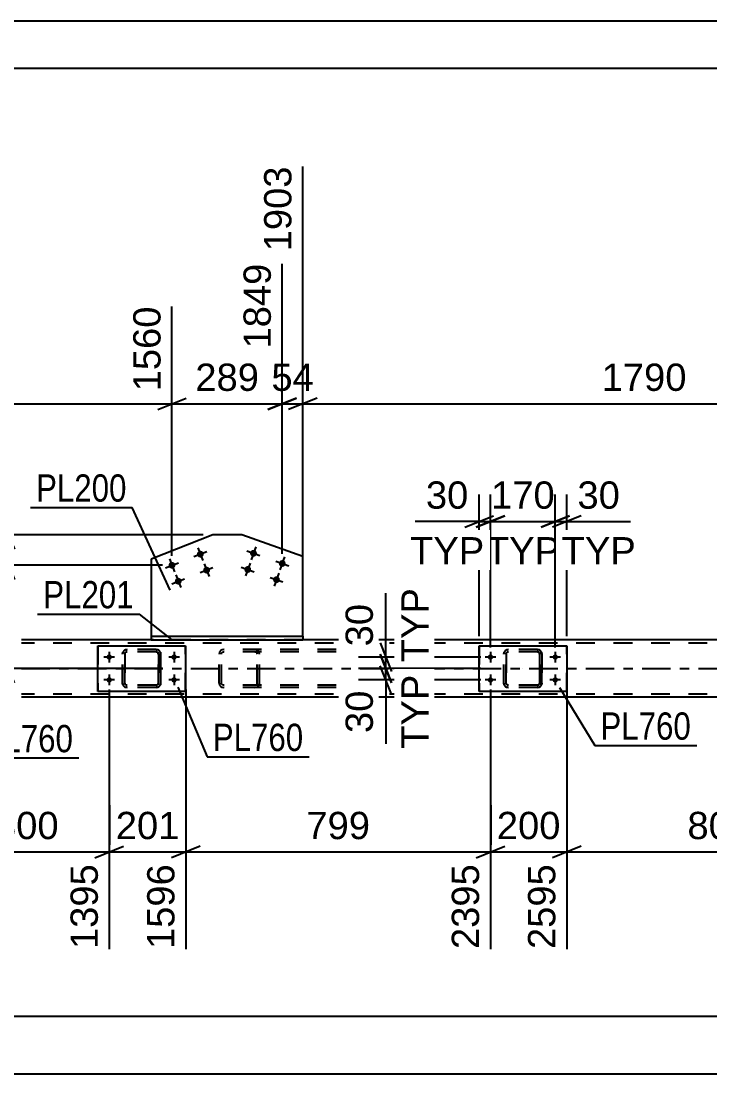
# Model space of a CAD drawing. Header units: millimetres. Extents: x -55 to 786, y -403 to 191.
# Drawn here: x 32.8 to 105.1, y 80.6 to 191.1 of the extents above; entities that cross this region are included whole.
import ezdxf

# ---------------------------------------------------------------- set-up
doc = ezdxf.new("R2010")
doc.units = ezdxf.units.MM
doc.linetypes.add('DXK_LINE_DOT2', pattern=[3.9198, 1.9599, -1.9599])
doc.linetypes.add('DXK_LINE_DOT3', pattern=[5.9187, 2.979, -0.9799, 0.9799, -0.9799])
doc.styles.add('Arial', font='ARIAL.TTF', dxfattribs={"height": 0.2})
doc.styles.add('Arial Narrow', font='ARIALN.TTF', dxfattribs={"height": 0.2})

# ---------------------------------------------------------------- blocks, each defined once
blk = doc.blocks.new('Unknown-203774531-1113')
at = {"color": 5, "linetype": 'Continuous'}
for p, q in [((785.92, 191.12), (-55.08, 191.12)), ((780.92, 186.12), (-50.08, 186.12))]:
    blk.add_line(p, q, dxfattribs=at)
blk = doc.blocks.new('Part-203774531-5375 - 5240')
at = {"color": 2, "linetype": 'Continuous'}
for p, q in [((40.88, 120.74), (40.88, 125.54)), ((40.88, 125.54), (40.88, 125.54)), ((40.88, 125.54), (50.08, 125.54)), ((50.08, 125.54), (50.08, 120.74)), ((40.88, 120.74), (40.88, 120.74)), ((50.08, 120.74), (40.88, 120.74))]:
    blk.add_line(p, q, dxfattribs=at)
at = {"color": 7, "linetype": 'DXK_LINE_DOT2'}
for p, q in [((40.88, 125.54), (40.88, 120.74)), ((40.88, 125.54), (40.88, 125.54)), ((50.08, 120.74), (50.08, 125.54)), ((40.88, 120.74), (40.88, 120.74))]:
    blk.add_line(p, q, dxfattribs=at)
blk = doc.blocks.new('Part-203774531-5414 - 5240')
at = {"color": 7, "linetype": 'DXK_LINE_DOT2'}
for p, q in [((54.11, 125.14), (53.91, 125.11)), ((65.88, 125.14), (54.11, 125.14)), ((57.54, 125.11), (57.34, 125.14)), ((53.63, 124.85), (53.6, 124.66)), ((53.6, 121.62), (53.6, 124.66)), ((53.85, 124.66), (53.87, 124.75)), ((53.85, 121.62), (53.85, 124.66)), ((53.87, 124.75), (53.93, 124.83)), ((53.93, 124.83), (54.01, 124.88)), ((54.01, 124.88), (54.11, 124.9)), ((65.88, 124.9), (54.11, 124.9)), ((57.34, 124.9), (57.44, 124.88)), ((57.44, 124.88), (57.52, 124.83)), ((57.52, 124.83), (57.58, 124.75)), ((57.58, 124.75), (57.59, 124.66)), ((57.59, 121.62), (57.59, 124.66)), ((57.85, 124.66), (57.81, 124.85)), ((57.85, 121.62), (57.85, 124.66)), ((53.6, 121.62), (53.63, 121.44)), ((53.87, 121.53), (53.85, 121.62)), ((57.59, 121.62), (57.58, 121.53)), ((57.81, 121.44), (57.85, 121.62)), ((53.93, 121.45), (53.87, 121.53)), ((53.91, 121.18), (54.11, 121.14)), ((54.01, 121.4), (53.93, 121.45)), ((54.11, 121.38), (54.01, 121.4)), ((65.88, 121.38), (54.11, 121.38)), ((65.88, 121.14), (54.11, 121.14)), ((57.44, 121.4), (57.34, 121.38)), ((57.34, 121.14), (57.54, 121.18)), ((57.52, 121.45), (57.44, 121.4)), ((57.58, 121.53), (57.52, 121.45))]:
    blk.add_line(p, q, dxfattribs=at)
for centre, start, end in [((54.09, 124.64), 110.7692, 155.6919), ((57.36, 124.64), 24.3081, 69.2308), ((54.09, 121.64), 204.3081, 249.2308), ((57.36, 121.64), 290.7692, 335.6919)]:
    blk.add_arc(centre, 0.496, start, end, dxfattribs=at)
blk = doc.blocks.new('Part-203774531-5345 - 5240')
at = {"color": 2, "linetype": 'Continuous'}
for p, q in [((80.88, 120.74), (80.88, 125.54)), ((80.88, 125.54), (80.88, 125.54)), ((80.88, 125.54), (90.08, 125.54)), ((90.08, 125.54), (90.08, 120.74)), ((80.88, 120.74), (80.88, 120.74)), ((90.08, 120.74), (80.88, 120.74))]:
    blk.add_line(p, q, dxfattribs=at)
at = {"color": 7, "linetype": 'DXK_LINE_DOT2'}
for p, q in [((80.88, 125.54), (80.88, 120.74)), ((80.88, 125.54), (80.88, 125.54)), ((90.08, 120.74), (90.08, 125.54)), ((80.88, 120.74), (80.88, 120.74))]:
    blk.add_line(p, q, dxfattribs=at)
blk = doc.blocks.new('Part-203774531-5346 - 5240')
at = {"color": 7, "linetype": 'DXK_LINE_DOT2'}
for p, q in [((83.77, 125.11), (83.95, 125.14)), ((83.96, 125.14), (83.77, 125.11)), ((83.77, 125.11), (83.77, 125.11)), ((87, 125.14), (83.95, 125.14)), ((86.99, 125.14), (87.18, 125.11)), ((87.18, 125.11), (87, 125.14)), ((83.47, 124.66), (83.51, 124.85)), ((83.47, 124.66), (83.48, 124.66)), ((83.47, 121.62), (83.47, 124.66)), ((83.51, 124.85), (83.48, 124.66)), ((83.48, 121.62), (83.48, 124.66)), ((83.73, 124.75), (83.71, 124.66)), ((83.72, 124.66), (83.71, 124.66)), ((83.71, 124.66), (83.71, 121.62)), ((83.72, 124.66), (83.73, 124.75)), ((83.72, 121.62), (83.72, 124.66)), ((83.73, 124.75), (83.79, 124.83)), ((83.78, 124.83), (83.73, 124.75)), ((83.86, 124.88), (83.78, 124.83)), ((83.79, 124.83), (83.86, 124.88)), ((83.86, 124.88), (83.96, 124.9)), ((83.95, 124.9), (83.86, 124.88)), ((87, 124.9), (83.95, 124.9)), ((87.08, 124.88), (86.99, 124.9)), ((87, 124.9), (87.09, 124.88)), ((87.08, 124.88), (87.09, 124.88)), ((87.16, 124.83), (87.08, 124.88)), ((87.09, 124.88), (87.17, 124.83)), ((87.21, 124.75), (87.16, 124.83)), ((87.17, 124.83), (87.22, 124.75)), ((87.23, 124.66), (87.21, 124.75)), ((87.22, 124.75), (87.24, 124.66)), ((87.24, 124.66), (87.23, 124.66)), ((87.23, 124.66), (87.23, 121.62)), ((87.24, 121.62), (87.24, 124.66)), ((87.44, 124.85), (87.47, 124.66)), ((87.48, 124.66), (87.44, 124.85)), ((87.48, 124.66), (87.47, 124.66)), ((87.47, 124.66), (87.47, 121.62)), ((87.48, 121.62), (87.48, 124.66)), ((83.48, 121.62), (83.47, 121.62)), ((83.51, 121.44), (83.47, 121.62)), ((83.48, 121.62), (83.51, 121.44)), ((83.71, 121.62), (83.72, 121.62)), ((83.71, 121.62), (83.73, 121.53)), ((83.73, 121.53), (83.72, 121.62)), ((87.21, 121.53), (87.23, 121.62)), ((87.24, 121.62), (87.22, 121.53)), ((87.23, 121.62), (87.24, 121.62)), ((87.47, 121.62), (87.44, 121.44)), ((87.44, 121.44), (87.48, 121.62)), ((87.47, 121.62), (87.48, 121.62)), ((83.79, 121.45), (83.73, 121.53)), ((83.73, 121.53), (83.78, 121.45)), ((83.77, 121.18), (83.77, 121.18)), ((83.95, 121.14), (83.77, 121.18)), ((83.77, 121.18), (83.96, 121.14)), ((83.78, 121.45), (83.86, 121.4)), ((83.86, 121.4), (83.79, 121.45)), ((83.96, 121.38), (83.86, 121.4)), ((83.86, 121.4), (83.95, 121.38)), ((87, 121.38), (83.95, 121.38)), ((87, 121.14), (83.95, 121.14)), ((86.99, 121.38), (87.08, 121.4)), ((87.18, 121.18), (86.99, 121.14)), ((87.09, 121.4), (87, 121.38)), ((87, 121.14), (87.18, 121.18)), ((87.08, 121.4), (87.16, 121.45)), ((87.08, 121.4), (87.09, 121.4)), ((87.17, 121.45), (87.09, 121.4)), ((87.16, 121.45), (87.21, 121.53)), ((87.22, 121.53), (87.17, 121.45))]:
    blk.add_line(p, q, dxfattribs=at)
at = {"color": 7, "linetype": 'DXK_LINE_DOT3'}
blk.add_line((85.48, 123.14), (85.47, 123.14), dxfattribs=at)
at = {"color": 7, "linetype": 'DXK_LINE_DOT2'}
for centre, start, end in [((83.95, 124.66), 112.5, 157.5), ((83.96, 124.66), 112.5, 157.5), ((86.99, 124.66), 22.5, 67.5), ((87, 124.66), 22.5, 67.5), ((83.95, 121.62), 202.5, 247.5), ((83.96, 121.62), 202.5, 247.5), ((86.99, 121.62), 292.5, 337.5), ((87, 121.62), 292.5, 337.5)]:
    blk.add_arc(centre, 0.48, start, end, dxfattribs=at)
blk = doc.blocks.new('Part-203774531-5364 - 5240')
at = {"color": 2, "linetype": 'Continuous'}
for p, q in [((46.47, 126.14), (32.88, 126.14)), ((131.83, 126.14), (62.39, 126.14)), ((684.85, 120.14), (32.88, 120.14))]:
    blk.add_line(p, q, dxfattribs=at)
at = {"color": 7, "linetype": 'DXK_LINE_DOT2'}
for p, q in [((62.39, 126.14), (46.47, 126.14)), ((688.85, 125.82), (32.88, 125.82)), ((688.85, 120.46), (32.88, 120.46))]:
    blk.add_line(p, q, dxfattribs=at)
at = {"color": 7, "linetype": 'DXK_LINE_DOT3'}
blk.add_line((32.88, 123.14), (688.85, 123.14), dxfattribs=at)
blk = doc.blocks.new('Part-203774531-5376 - 5240')
at = {"color": 7, "linetype": 'DXK_LINE_DOT2'}
for p, q in [((43.77, 125.11), (43.95, 125.14)), ((43.96, 125.14), (43.77, 125.11)), ((43.77, 125.11), (43.77, 125.11)), ((47, 125.14), (43.95, 125.14)), ((46.99, 125.14), (47.18, 125.11)), ((47.18, 125.11), (47, 125.14)), ((43.47, 124.66), (43.51, 124.85)), ((43.47, 124.66), (43.48, 124.66)), ((43.47, 121.62), (43.47, 124.66)), ((43.51, 124.85), (43.48, 124.66)), ((43.48, 121.62), (43.48, 124.66)), ((43.73, 124.75), (43.71, 124.66)), ((43.72, 124.66), (43.71, 124.66)), ((43.71, 124.66), (43.71, 121.62)), ((43.72, 124.66), (43.74, 124.75)), ((43.72, 121.62), (43.72, 124.66)), ((43.78, 124.83), (43.73, 124.75)), ((43.74, 124.75), (43.79, 124.83)), ((43.86, 124.88), (43.78, 124.83)), ((43.79, 124.83), (43.86, 124.88)), ((43.86, 124.88), (43.96, 124.9)), ((43.95, 124.9), (43.86, 124.88)), ((47, 124.9), (43.95, 124.9)), ((47.08, 124.88), (46.99, 124.9)), ((47, 124.9), (47.09, 124.88)), ((47.08, 124.88), (47.09, 124.88)), ((47.16, 124.83), (47.08, 124.88)), ((47.09, 124.88), (47.17, 124.83)), ((47.21, 124.75), (47.16, 124.83)), ((47.17, 124.83), (47.22, 124.75)), ((47.23, 124.66), (47.21, 124.75)), ((47.22, 124.75), (47.24, 124.66)), ((47.24, 124.66), (47.23, 124.66)), ((47.23, 124.66), (47.23, 121.62)), ((47.24, 121.62), (47.24, 124.66)), ((47.44, 124.85), (47.47, 124.66)), ((47.48, 124.66), (47.44, 124.85)), ((47.48, 124.66), (47.47, 124.66)), ((47.47, 124.66), (47.47, 121.62)), ((47.48, 121.62), (47.48, 124.66)), ((43.48, 121.62), (43.47, 121.62)), ((43.51, 121.44), (43.47, 121.62)), ((43.48, 121.62), (43.51, 121.44)), ((43.71, 121.62), (43.72, 121.62)), ((43.71, 121.62), (43.73, 121.53)), ((43.74, 121.53), (43.72, 121.62)), ((47.21, 121.53), (47.23, 121.62)), ((47.24, 121.62), (47.22, 121.53)), ((47.23, 121.62), (47.24, 121.62)), ((47.47, 121.62), (47.44, 121.44)), ((47.44, 121.44), (47.48, 121.62)), ((47.47, 121.62), (47.48, 121.62)), ((43.73, 121.53), (43.78, 121.45)), ((43.79, 121.45), (43.74, 121.53)), ((43.77, 121.18), (43.77, 121.18)), ((43.95, 121.14), (43.77, 121.18)), ((43.77, 121.18), (43.96, 121.14)), ((43.78, 121.45), (43.86, 121.4)), ((43.86, 121.4), (43.79, 121.45)), ((43.96, 121.38), (43.86, 121.4)), ((43.86, 121.4), (43.95, 121.38)), ((47, 121.38), (43.95, 121.38)), ((47, 121.14), (43.95, 121.14)), ((46.99, 121.38), (47.08, 121.4)), ((47.18, 121.18), (46.99, 121.14)), ((47.09, 121.4), (47, 121.38)), ((47, 121.14), (47.18, 121.18)), ((47.08, 121.4), (47.16, 121.45)), ((47.08, 121.4), (47.09, 121.4)), ((47.17, 121.45), (47.09, 121.4)), ((47.16, 121.45), (47.21, 121.53)), ((47.22, 121.53), (47.17, 121.45))]:
    blk.add_line(p, q, dxfattribs=at)
at = {"color": 7, "linetype": 'DXK_LINE_DOT3'}
blk.add_line((45.48, 123.14), (45.47, 123.14), dxfattribs=at)
at = {"color": 7, "linetype": 'DXK_LINE_DOT2'}
for centre, start, end in [((43.95, 124.66), 112.5, 157.5), ((43.96, 124.66), 112.5, 157.5), ((46.99, 124.66), 22.5, 67.5), ((47, 124.66), 22.5, 67.5), ((43.95, 121.62), 202.5, 247.5), ((43.96, 121.62), 202.5, 247.5), ((46.99, 121.62), 292.5, 337.5), ((47, 121.62), 292.5, 337.5)]:
    blk.add_arc(centre, 0.48, start, end, dxfattribs=at)
blk = doc.blocks.new('Bolt-203774531-5404 - 5240')
at = {"linetype": 'Continuous'}
for points in [[(81.8, 124.34), (81.8, 124.4), (81.82, 124.46), (81.85, 124.51), (81.89, 124.55), (81.94, 124.59), (81.99, 124.61), (82.05, 124.62), (82.11, 124.62), (82.16, 124.61), (82.22, 124.59), (82.26, 124.55), (82.3, 124.51), (82.33, 124.46), (82.35, 124.4), (82.36, 124.34), (82.35, 124.28), (82.33, 124.23), (82.3, 124.18), (82.26, 124.13), (82.22, 124.1), (82.16, 124.08), (82.11, 124.06), (82.05, 124.06), (81.99, 124.08), (81.94, 124.1), (81.89, 124.13), (81.85, 124.18), (81.82, 124.23), (81.8, 124.28)], [(88.6, 124.34), (88.6, 124.4), (88.62, 124.46), (88.65, 124.51), (88.69, 124.55), (88.74, 124.59), (88.79, 124.61), (88.85, 124.62), (88.91, 124.62), (88.96, 124.61), (89.02, 124.59), (89.06, 124.55), (89.1, 124.51), (89.13, 124.46), (89.15, 124.4), (89.16, 124.34), (89.15, 124.28), (89.13, 124.23), (89.1, 124.18), (89.06, 124.13), (89.02, 124.1), (88.96, 124.08), (88.91, 124.06), (88.85, 124.06), (88.79, 124.08), (88.74, 124.1), (88.69, 124.13), (88.65, 124.18), (88.62, 124.23), (88.6, 124.28)], [(81.8, 121.94), (81.8, 122), (81.82, 122.06), (81.85, 122.11), (81.89, 122.15), (81.94, 122.19), (81.99, 122.21), (82.05, 122.22), (82.11, 122.22), (82.16, 122.21), (82.22, 122.19), (82.26, 122.15), (82.3, 122.11), (82.33, 122.06), (82.35, 122), (82.36, 121.94), (82.35, 121.88), (82.33, 121.83), (82.3, 121.78), (82.26, 121.73), (82.22, 121.7), (82.16, 121.68), (82.11, 121.66), (82.05, 121.66), (81.99, 121.68), (81.94, 121.7), (81.89, 121.73), (81.85, 121.78), (81.82, 121.83), (81.8, 121.88)], [(88.6, 121.94), (88.6, 122), (88.62, 122.06), (88.65, 122.11), (88.69, 122.15), (88.74, 122.19), (88.79, 122.21), (88.85, 122.22), (88.91, 122.22), (88.96, 122.21), (89.02, 122.19), (89.06, 122.15), (89.1, 122.11), (89.13, 122.06), (89.15, 122), (89.16, 121.94), (89.15, 121.88), (89.13, 121.83), (89.1, 121.78), (89.06, 121.73), (89.02, 121.7), (88.96, 121.68), (88.91, 121.66), (88.85, 121.66), (88.79, 121.68), (88.74, 121.7), (88.69, 121.73), (88.65, 121.78), (88.62, 121.83), (88.6, 121.88)]]:
    blk.add_hatch(color=1, dxfattribs=at).paths.add_polyline_path(points)
at = {"color": 1, "linetype": 'Continuous'}
for p, q in [((82.64, 124.34), (81.52, 124.34)), ((82.08, 124.9), (82.08, 123.78)), ((89.44, 124.34), (88.32, 124.34)), ((88.88, 124.9), (88.88, 123.78)), ((82.64, 121.94), (81.52, 121.94)), ((82.08, 122.5), (82.08, 121.38)), ((89.44, 121.94), (88.32, 121.94)), ((88.88, 122.5), (88.88, 121.38))]:
    blk.add_line(p, q, dxfattribs=at)
blk = doc.blocks.new('Bolt-203774531-5441 - 5240')
at = {"linetype": 'Continuous'}
for points in [[(51.97, 135.28, -1), (51.3, 135.02, -1)], [(48.99, 134.11, -1), (48.32, 133.85, -1)], [(52.63, 133.6, -1), (51.96, 133.34, -1)], [(49.65, 132.44, -1), (48.98, 132.18, -1)]]:
    blk.add_hatch(color=1, dxfattribs=at).paths.add_polyline_path(points)
at = {"color": 1, "linetype": 'Continuous'}
for p, q in [((50.97, 134.89), (52.31, 135.41)), ((51.38, 135.82), (51.9, 134.48)), ((47.99, 133.72), (49.33, 134.25)), ((48.4, 134.65), (48.92, 133.31)), ((52.03, 134.14), (52.56, 132.8)), ((49.05, 132.98), (49.58, 131.64)), ((51.62, 133.21), (52.96, 133.74)), ((48.64, 132.04), (49.98, 132.57))]:
    blk.add_line(p, q, dxfattribs=at)
blk = doc.blocks.new('Bolt-203774531-5443 - 5240')
at = {"linetype": 'Continuous'}
for points in [[(57.55, 135.12, -1), (56.87, 135.36, -1)], [(56.95, 133.42, -1), (56.27, 133.66, -1)], [(60.57, 134.05, -1), (59.89, 134.29, -1)], [(59.96, 132.35, -1), (59.29, 132.59, -1)]]:
    blk.add_hatch(color=1, dxfattribs=at).paths.add_polyline_path(points)
at = {"color": 1, "linetype": 'Continuous'}
for p, q in [((56.53, 135.48), (57.89, 135)), ((57.45, 135.92), (56.97, 134.56)), ((55.93, 133.78), (57.29, 133.3)), ((56.85, 134.22), (56.37, 132.86)), ((59.55, 134.41), (60.91, 133.93)), ((60.47, 134.85), (59.99, 133.49)), ((58.95, 132.71), (60.3, 132.23)), ((59.87, 133.15), (59.38, 131.79))]:
    blk.add_line(p, q, dxfattribs=at)
blk = doc.blocks.new('Bolt-203774531-5444 - 5240')
at = {"linetype": 'Continuous'}
for points in [[(41.8, 124.34), (41.8, 124.4), (41.82, 124.46), (41.85, 124.51), (41.89, 124.55), (41.94, 124.59), (41.99, 124.61), (42.05, 124.62), (42.11, 124.62), (42.16, 124.61), (42.22, 124.59), (42.26, 124.55), (42.3, 124.51), (42.33, 124.46), (42.35, 124.4), (42.36, 124.34), (42.35, 124.28), (42.33, 124.23), (42.3, 124.18), (42.26, 124.13), (42.22, 124.1), (42.16, 124.08), (42.11, 124.06), (42.05, 124.06), (41.99, 124.08), (41.94, 124.1), (41.89, 124.13), (41.85, 124.18), (41.82, 124.23), (41.8, 124.28)], [(48.6, 124.34), (48.6, 124.4), (48.62, 124.46), (48.65, 124.51), (48.69, 124.55), (48.74, 124.59), (48.79, 124.61), (48.85, 124.62), (48.91, 124.62), (48.96, 124.61), (49.02, 124.59), (49.06, 124.55), (49.1, 124.51), (49.13, 124.46), (49.15, 124.4), (49.16, 124.34), (49.15, 124.28), (49.13, 124.23), (49.1, 124.18), (49.06, 124.13), (49.02, 124.1), (48.96, 124.08), (48.91, 124.06), (48.85, 124.06), (48.79, 124.08), (48.74, 124.1), (48.69, 124.13), (48.65, 124.18), (48.62, 124.23), (48.6, 124.28)], [(41.8, 121.94), (41.8, 122), (41.82, 122.06), (41.85, 122.11), (41.89, 122.15), (41.94, 122.19), (41.99, 122.21), (42.05, 122.22), (42.11, 122.22), (42.16, 122.21), (42.22, 122.19), (42.26, 122.15), (42.3, 122.11), (42.33, 122.06), (42.35, 122), (42.36, 121.94), (42.35, 121.88), (42.33, 121.83), (42.3, 121.78), (42.26, 121.73), (42.22, 121.7), (42.16, 121.68), (42.11, 121.66), (42.05, 121.66), (41.99, 121.68), (41.94, 121.7), (41.89, 121.73), (41.85, 121.78), (41.82, 121.83), (41.8, 121.88)], [(48.6, 121.94), (48.6, 122), (48.62, 122.06), (48.65, 122.11), (48.69, 122.15), (48.74, 122.19), (48.79, 122.21), (48.85, 122.22), (48.91, 122.22), (48.96, 122.21), (49.02, 122.19), (49.06, 122.15), (49.1, 122.11), (49.13, 122.06), (49.15, 122), (49.16, 121.94), (49.15, 121.88), (49.13, 121.83), (49.1, 121.78), (49.06, 121.73), (49.02, 121.7), (48.96, 121.68), (48.91, 121.66), (48.85, 121.66), (48.79, 121.68), (48.74, 121.7), (48.69, 121.73), (48.65, 121.78), (48.62, 121.83), (48.6, 121.88)]]:
    blk.add_hatch(color=1, dxfattribs=at).paths.add_polyline_path(points)
at = {"color": 1, "linetype": 'Continuous'}
for p, q in [((42.64, 124.34), (41.52, 124.34)), ((42.08, 124.9), (42.08, 123.78)), ((49.44, 124.34), (48.32, 124.34)), ((48.88, 124.9), (48.88, 123.78)), ((42.64, 121.94), (41.52, 121.94)), ((42.08, 122.5), (42.08, 121.38)), ((49.44, 121.94), (48.32, 121.94)), ((48.88, 122.5), (48.88, 121.38))]:
    blk.add_line(p, q, dxfattribs=at)
blk = doc.blocks.new('Part-203774531-5532 - 5240')
at = {"color": 2, "linetype": 'Continuous'}
for p, q in [((52.93, 137.16), (46.47, 134.63)), ((55.98, 137.16), (52.93, 137.16)), ((62.39, 134.89), (55.98, 137.16)), ((62.39, 126.54), (62.39, 134.89)), ((46.47, 134.63), (46.47, 126.54))]:
    blk.add_line(p, q, dxfattribs=at)
at = {"color": 7, "linetype": 'DXK_LINE_DOT2'}
blk.add_line((46.47, 126.54), (62.39, 126.54), dxfattribs=at)
blk = doc.blocks.new('Part-203774531-5537 - 5240')
at = {"color": 2, "linetype": 'Continuous'}
for p, q in [((46.47, 126.54), (46.47, 126.14)), ((46.47, 126.54), (62.39, 126.54)), ((46.47, 126.14), (62.39, 126.14)), ((62.39, 126.54), (62.39, 126.14))]:
    blk.add_line(p, q, dxfattribs=at)
blk = doc.blocks.new('StraightDimension-203774531-27903 - 5240')
at = {"color": 7, "linetype": 'Continuous'}
for p, q in [((62.39, 128.44), (62.39, 175.84)), ((60.23, 135.17), (60.23, 165.64)), ((58.73, 150.34), (61.73, 151.54)), ((63.89, 151.54), (60.89, 150.34)), ((60.23, 150.94), (62.39, 150.94))]:
    blk.add_line(p, q, dxfattribs=at)
at = {"color": 0, "linetype": 'Continuous'}
blk.add_wipeout([(61.79, 176.44), (57.59, 176.44), (57.59, 166.34), (61.79, 166.34)], dxfattribs=at)
at = {"color": 3, "linetype": 'Continuous', "style": 'Arial'}
blk.add_text('1903', height=2.865, rotation=90.0002, dxfattribs=at).set_placement((61.19, 166.94))
at = {"color": 0}
blk.add_wipeout([(64.13, 151.69), (64.13, 155.89), (58.49, 155.89), (58.49, 151.69)], dxfattribs=at)
at = {"color": 3, "style": 'Arial'}
blk.add_text('54', height=2.865, dxfattribs=at).set_placement((59.09, 152.29))
blk = doc.blocks.new('StraightDimension-203774531-6289 - 5240')
at = {"color": 7, "linetype": 'Continuous'}
blk.add_line((0.16, 80.58), (689.65, 80.58), dxfattribs=at)
blk = doc.blocks.new('StraightDimension-203774531-31947 - 5240')
at = {"color": 7, "linetype": 'Continuous'}
for p, q in [((82.08, 120.94), (82.08, 93.69)), ((90.08, 120.94), (90.08, 93.69)), ((80.58, 103.28), (83.58, 104.48)), ((91.58, 104.48), (88.58, 103.28)), ((82.08, 103.88), (90.08, 103.88))]:
    blk.add_line(p, q, dxfattribs=at)
at = {"color": 0}
blk.add_wipeout([(90.01, 104.63), (90.01, 108.83), (82.14, 108.83), (82.14, 104.63)], dxfattribs=at)
at = {"color": 0, "linetype": 'Continuous'}
blk.add_wipeout([(89.48, 103.18), (85.28, 103.18), (85.28, 93.09), (89.48, 93.09)], dxfattribs=at)
at = {"color": 3, "style": 'Arial'}
blk.add_text('200', height=2.865, dxfattribs=at).set_placement((82.74, 105.23))
at = {"color": 3, "linetype": 'Continuous', "style": 'Arial'}
blk.add_text('2595', height=2.865, rotation=90.0002, dxfattribs=at).set_placement((88.88, 93.69))
blk = doc.blocks.new('StraightDimension-203774531-27902 - 5240')
at = {"color": 7, "linetype": 'Continuous'}
for p, q in [((62.39, 128.44), (62.39, 175.84)), ((133.99, 135.6), (133.99, 161.14)), ((63.89, 151.54), (60.89, 150.34)), ((132.49, 150.34), (135.49, 151.54)), ((62.39, 150.94), (133.99, 150.94))]:
    blk.add_line(p, q, dxfattribs=at)
at = {"color": 0}
blk.add_wipeout([(103.24, 151.69), (103.24, 155.89), (93.14, 155.89), (93.14, 151.69)], dxfattribs=at)
at = {"color": 3, "style": 'Arial'}
blk.add_text('1790', height=2.865, dxfattribs=at).set_placement((93.74, 152.29))
at = {"color": 0, "linetype": 'Continuous'}
blk.add_wipeout([(133.39, 161.74), (129.19, 161.74), (129.19, 151.64), (133.39, 151.64)], dxfattribs=at)
at = {"color": 3, "linetype": 'Continuous', "style": 'Arial'}
blk.add_text('3693', height=2.865, rotation=90.0002, dxfattribs=at).set_placement((132.79, 152.24))
blk = doc.blocks.new('StraightDimension-203774531-32259 - 5240')
at = {"color": 7, "linetype": 'Continuous'}
for p, q in [((71.09, 124.34), (71.09, 131.04)), ((71.09, 124.34), (71.09, 131.04)), ((70.49, 125.84), (71.69, 122.84)), ((81.08, 124.34), (68.24, 124.34)), ((71.69, 121.64), (70.49, 124.64)), ((71.09, 123.14), (71.09, 124.34)), ((81.08, 123.14), (68.24, 123.14))]:
    blk.add_line(p, q, dxfattribs=at)
at = {"color": 0, "linetype": 'Continuous'}
blk.add_wipeout([(76.19, 132.18), (71.99, 132.18), (71.99, 123.2), (76.19, 123.2)], dxfattribs=at)
at = {"color": 0}
blk.add_wipeout([(70.34, 130.51), (66.14, 130.51), (66.14, 124.87), (70.34, 124.87)], dxfattribs=at)
at = {"color": 3, "linetype": 'Continuous', "style": 'Arial'}
blk.add_text('TYP', height=2.865, rotation=90.0002, dxfattribs=at).set_placement((75.59, 123.8))
at = {"color": 3, "style": 'Arial'}
blk.add_text('30', height=2.865, rotation=90.0002, dxfattribs=at).set_placement((69.74, 125.47))
blk = doc.blocks.new('StraightDimension-203774531-28098 - 5240')
at = {"color": 7, "linetype": 'Continuous'}
for p, q in [((30.93, 135.48), (32.13, 132.48)), ((47.66, 133.98), (28.68, 133.98)), ((31.53, 123.14), (31.53, 133.98)), ((32.13, 121.64), (30.93, 124.64)), ((47.66, 123.14), (28.68, 123.14))]:
    blk.add_line(p, q, dxfattribs=at)
at = {"color": 0}
blk.add_wipeout([(30.78, 132.5), (26.58, 132.5), (26.58, 124.63), (30.78, 124.63)], dxfattribs=at)
at = {"color": 3, "style": 'Arial'}
blk.add_text('271', height=2.865, rotation=90.0002, dxfattribs=at).set_placement((30.18, 125.23))
blk = doc.blocks.new('StraightDimension-203774531-28097 - 5240')
at = {"color": 7, "linetype": 'Continuous'}
for p, q in [((31.53, 137.16), (31.53, 143.86)), ((31.53, 137.16), (31.53, 143.86)), ((30.93, 138.66), (32.13, 135.66)), ((51.93, 137.16), (28.68, 137.16)), ((31.53, 133.98), (31.53, 137.16)), ((32.13, 132.48), (30.93, 135.48)), ((47.66, 133.98), (28.68, 133.98))]:
    blk.add_line(p, q, dxfattribs=at)
at = {"color": 0}
blk.add_wipeout([(30.78, 143.33), (26.58, 143.33), (26.58, 137.69), (30.78, 137.69)], dxfattribs=at)
at = {"color": 3, "style": 'Arial'}
blk.add_text('79', height=2.865, rotation=90.0002, dxfattribs=at).set_placement((30.18, 138.29))
blk = doc.blocks.new('StraightDimension-203774531-5749 - 5240')
at = {"color": 7, "linetype": 'Continuous'}
blk.add_line((0.96, 86.64), (688.85, 86.64), dxfattribs=at)
blk = doc.blocks.new('StraightDimension-203774531-32289 - 5240')
at = {"color": 7, "linetype": 'Continuous'}
for p, q in [((82.08, 125.34), (82.08, 141.42)), ((88.88, 125.34), (88.88, 141.42)), ((80.58, 137.97), (83.58, 139.17)), ((82.08, 138.57), (88.88, 138.57)), ((90.38, 139.17), (87.38, 137.97))]:
    blk.add_line(p, q, dxfattribs=at)
at = {"color": 0}
blk.add_wipeout([(89.41, 139.32), (89.41, 143.52), (81.54, 143.52), (81.54, 139.32)], dxfattribs=at)
at = {"color": 0, "linetype": 'Continuous'}
blk.add_wipeout([(89.96, 133.47), (89.96, 137.67), (80.99, 137.67), (80.99, 133.47)], dxfattribs=at)
at = {"color": 3, "style": 'Arial'}
blk.add_text('170', height=2.865, dxfattribs=at).set_placement((82.14, 139.92))
at = {"color": 3, "linetype": 'Continuous', "style": 'Arial'}
blk.add_text('TYP', height=2.865, dxfattribs=at).set_placement((81.59, 134.07))
blk = doc.blocks.new('StraightDimension-203774531-27904 - 5240')
at = {"color": 7, "linetype": 'Continuous'}
for p, q in [((60.23, 135.17), (60.23, 165.64)), ((48.66, 134.98), (48.66, 161.14)), ((47.16, 150.34), (50.16, 151.54)), ((61.73, 151.54), (58.73, 150.34)), ((48.66, 150.94), (60.23, 150.94))]:
    blk.add_line(p, q, dxfattribs=at)
at = {"color": 0}
blk.add_wipeout([(58.38, 151.69), (58.38, 155.89), (50.51, 155.89), (50.51, 151.69)], dxfattribs=at)
at = {"color": 3, "style": 'Arial'}
blk.add_text('289', height=2.865, dxfattribs=at).set_placement((51.11, 152.29))
at = {"color": 0, "linetype": 'Continuous'}
blk.add_wipeout([(59.63, 166.24), (55.43, 166.24), (55.43, 156.14), (59.63, 156.14)], dxfattribs=at)
at = {"color": 3, "linetype": 'Continuous', "style": 'Arial'}
blk.add_text('1849', height=2.865, rotation=90.0002, dxfattribs=at).set_placement((59.03, 156.74))
blk = doc.blocks.new('StraightDimension-203774531-27905 - 5240')
at = {"color": 7, "linetype": 'Continuous'}
for p, q in [((48.66, 134.98), (48.66, 161.14)), ((0.96, 127.14), (0.96, 154.47)), ((2.46, 151.54), (-0.54, 150.34)), ((47.16, 150.34), (50.16, 151.54)), ((0.96, 150.94), (48.66, 150.94))]:
    blk.add_line(p, q, dxfattribs=at)
at = {"color": 0}
blk.add_wipeout([(29.86, 151.69), (29.86, 155.89), (19.76, 155.89), (19.76, 151.69)], dxfattribs=at)
at = {"color": 3, "style": 'Arial'}
blk.add_text('1560', height=2.865, dxfattribs=at).set_placement((20.36, 152.29))
at = {"color": 0, "linetype": 'Continuous'}
for points in [[(48.06, 161.74), (43.86, 161.74), (43.86, 151.64), (48.06, 151.64)], [(0.36, 155.07), (-3.84, 155.07), (-3.84, 151.64), (0.36, 151.64)]]:
    blk.add_wipeout(points, dxfattribs=at)
at = {"color": 3, "linetype": 'Continuous', "style": 'Arial'}
for s, height, p in [('1560', 2.865, (47.46, 152.24)), ('0', 2.87, (-0.24, 152.24))]:
    blk.add_text(s, height=height, rotation=90.0002, dxfattribs=at).set_placement(p)
blk = doc.blocks.new('StraightDimension-203774531-31946 - 5240')
at = {"color": 7, "linetype": 'Continuous'}
for p, q in [((90.08, 120.94), (90.08, 93.69)), ((122.08, 120.94), (122.08, 93.69)), ((91.58, 104.48), (88.58, 103.28)), ((120.58, 103.28), (123.58, 104.48)), ((90.08, 103.88), (122.08, 103.88))]:
    blk.add_line(p, q, dxfattribs=at)
at = {"color": 0}
blk.add_wipeout([(110.01, 104.63), (110.01, 108.83), (102.14, 108.83), (102.14, 104.63)], dxfattribs=at)
at = {"color": 3, "style": 'Arial'}
blk.add_text('800', height=2.865, dxfattribs=at).set_placement((102.74, 105.23))
at = {"color": 0, "linetype": 'Continuous'}
blk.add_wipeout([(121.48, 103.18), (117.28, 103.18), (117.28, 93.09), (121.48, 93.09)], dxfattribs=at)
at = {"color": 3, "linetype": 'Continuous', "style": 'Arial'}
blk.add_text('3395', height=2.865, rotation=90.0002, dxfattribs=at).set_placement((120.88, 93.69))
blk = doc.blocks.new('StraightDimension-203774531-31948 - 5240')
at = {"color": 7, "linetype": 'Continuous'}
for p, q in [((50.12, 120.94), (50.12, 93.69)), ((82.08, 120.94), (82.08, 93.69)), ((51.62, 104.48), (48.62, 103.28)), ((80.58, 103.28), (83.58, 104.48)), ((50.12, 103.88), (82.08, 103.88))]:
    blk.add_line(p, q, dxfattribs=at)
at = {"color": 0}
blk.add_wipeout([(70.03, 104.63), (70.03, 108.83), (62.16, 108.83), (62.16, 104.63)], dxfattribs=at)
at = {"color": 3, "style": 'Arial'}
blk.add_text('799', height=2.865, dxfattribs=at).set_placement((62.76, 105.23))
at = {"color": 0, "linetype": 'Continuous'}
blk.add_wipeout([(81.48, 103.18), (77.28, 103.18), (77.28, 93.09), (81.48, 93.09)], dxfattribs=at)
at = {"color": 3, "linetype": 'Continuous', "style": 'Arial'}
blk.add_text('2395', height=2.865, rotation=90.0002, dxfattribs=at).set_placement((80.88, 93.69))
blk = doc.blocks.new('StraightDimension-203774531-31949 - 5240')
at = {"color": 7, "linetype": 'Continuous'}
for p, q in [((42.08, 120.94), (42.08, 93.69)), ((50.12, 120.94), (50.12, 93.69)), ((40.58, 103.28), (43.58, 104.48)), ((51.62, 104.48), (48.62, 103.28)), ((42.08, 103.88), (50.12, 103.88))]:
    blk.add_line(p, q, dxfattribs=at)
at = {"color": 0}
blk.add_wipeout([(50.03, 104.63), (50.03, 108.83), (42.16, 108.83), (42.16, 104.63)], dxfattribs=at)
at = {"color": 0, "linetype": 'Continuous'}
blk.add_wipeout([(49.52, 103.18), (45.32, 103.18), (45.32, 93.09), (49.52, 93.09)], dxfattribs=at)
at = {"color": 3, "style": 'Arial'}
blk.add_text('201', height=2.865, dxfattribs=at).set_placement((42.76, 105.23))
at = {"color": 3, "linetype": 'Continuous', "style": 'Arial'}
blk.add_text('1596', height=2.865, rotation=90.0002, dxfattribs=at).set_placement((48.92, 93.69))
blk = doc.blocks.new('StraightDimension-203774531-31950 - 5240')
at = {"color": 7, "linetype": 'Continuous'}
for p, q in [((24.78, 120.94), (24.78, 95.91)), ((42.08, 120.94), (42.08, 93.69)), ((26.28, 104.48), (23.28, 103.28)), ((40.58, 103.28), (43.58, 104.48)), ((24.78, 103.88), (42.08, 103.88))]:
    blk.add_line(p, q, dxfattribs=at)
at = {"color": 0}
blk.add_wipeout([(37.36, 104.63), (37.36, 108.83), (29.49, 108.83), (29.49, 104.63)], dxfattribs=at)
at = {"color": 3, "style": 'Arial'}
blk.add_text('800', height=2.865, dxfattribs=at).set_placement((30.09, 105.23))
at = {"color": 0, "linetype": 'Continuous'}
blk.add_wipeout([(41.48, 103.18), (37.28, 103.18), (37.28, 93.09), (41.48, 93.09)], dxfattribs=at)
at = {"color": 3, "linetype": 'Continuous', "style": 'Arial'}
blk.add_text('1395', height=2.865, rotation=90.0002, dxfattribs=at).set_placement((40.88, 93.69))
blk = doc.blocks.new('StraightDimension-203774531-32260 - 5240')
at = {"color": 7, "linetype": 'Continuous'}
for p, q in [((70.49, 124.64), (71.69, 121.64)), ((81.08, 123.14), (68.24, 123.14)), ((71.69, 120.44), (70.49, 123.44)), ((71.09, 121.94), (71.09, 123.14)), ((81.08, 121.94), (68.24, 121.94)), ((71.09, 121.94), (71.09, 115.25)), ((71.09, 121.94), (71.09, 115.25))]:
    blk.add_line(p, q, dxfattribs=at)
at = {"color": 0, "linetype": 'Continuous'}
blk.add_wipeout([(76.19, 123.08), (71.99, 123.08), (71.99, 114.11), (76.19, 114.11)], dxfattribs=at)
at = {"color": 0}
blk.add_wipeout([(70.34, 121.42), (66.14, 121.42), (66.14, 115.77), (70.34, 115.77)], dxfattribs=at)
at = {"color": 3, "linetype": 'Continuous', "style": 'Arial'}
blk.add_text('TYP', height=2.865, rotation=90.0002, dxfattribs=at).set_placement((75.59, 114.71))
at = {"color": 3, "style": 'Arial'}
blk.add_text('30', height=2.865, rotation=90.0002, dxfattribs=at).set_placement((69.74, 116.37))
blk = doc.blocks.new('StraightDimension-203774531-32288 - 5240')
at = {"color": 7, "linetype": 'Continuous'}
for p, q in [((88.88, 125.34), (88.88, 141.42)), ((90.08, 126.54), (90.08, 141.42)), ((87.38, 137.97), (90.38, 139.17)), ((91.58, 139.17), (88.58, 137.97)), ((88.88, 138.57), (90.08, 138.57)), ((90.08, 138.57), (96.77, 138.57)), ((90.08, 138.57), (96.77, 138.57))]:
    blk.add_line(p, q, dxfattribs=at)
at = {"color": 0}
blk.add_wipeout([(96.25, 139.32), (96.25, 143.52), (90.6, 143.52), (90.6, 139.32)], dxfattribs=at)
at = {"color": 0, "linetype": 'Continuous'}
blk.add_wipeout([(97.91, 133.47), (97.91, 137.67), (88.94, 137.67), (88.94, 133.47)], dxfattribs=at)
at = {"color": 3, "style": 'Arial'}
blk.add_text('30', height=2.865, dxfattribs=at).set_placement((91.2, 139.92))
at = {"color": 3, "linetype": 'Continuous', "style": 'Arial'}
blk.add_text('TYP', height=2.865, dxfattribs=at).set_placement((89.54, 134.07))
blk = doc.blocks.new('StraightDimension-203774531-32290 - 5240')
at = {"color": 7, "linetype": 'Continuous'}
for p, q in [((80.88, 126.54), (80.88, 141.42)), ((82.08, 125.34), (82.08, 141.42)), ((80.88, 138.57), (74.18, 138.57)), ((80.88, 138.57), (74.18, 138.57)), ((79.38, 137.97), (82.38, 139.17)), ((83.58, 139.17), (80.58, 137.97)), ((80.88, 138.57), (82.08, 138.57))]:
    blk.add_line(p, q, dxfattribs=at)
at = {"color": 0}
blk.add_wipeout([(80.35, 139.32), (80.35, 143.52), (74.7, 143.52), (74.7, 139.32)], dxfattribs=at)
at = {"color": 0, "linetype": 'Continuous'}
blk.add_wipeout([(82.02, 133.47), (82.02, 137.67), (73.04, 137.67), (73.04, 133.47)], dxfattribs=at)
at = {"color": 3, "style": 'Arial'}
blk.add_text('30', height=2.865, dxfattribs=at).set_placement((75.3, 139.92))
at = {"color": 3, "linetype": 'Continuous', "style": 'Arial'}
blk.add_text('TYP', height=2.865, dxfattribs=at).set_placement((73.64, 134.07))
blk = doc.blocks.new('Mark-203774531-5371 - 5240')
at = {"color": 30, "linetype": 'Continuous'}
for p, q in [((49.29, 121.18), (52.34, 113.88)), ((52.34, 113.88), (63.04, 113.88))]:
    blk.add_line(p, q, dxfattribs=at)
at = {"color": 0}
blk.add_wipeout([(62.44, 114.48), (62.44, 117.48), (52.94, 117.48), (52.94, 114.48)], dxfattribs=at)
blk.add_wipeout([(62.44, 114.48), (62.44, 117.48), (52.94, 117.48), (52.94, 114.48)], dxfattribs=at)
at = {"color": 3, "style": 'Arial Narrow'}
blk.add_text('PL760', height=2.863, dxfattribs=at).set_placement((52.94, 114.48))
blk = doc.blocks.new('Mark-203774531-5341 - 5240')
at = {"color": 30, "linetype": 'Continuous'}
for p, q in [((89.31, 121.14), (93.01, 115.07)), ((93.01, 115.07), (103.71, 115.07))]:
    blk.add_line(p, q, dxfattribs=at)
at = {"color": 0}
blk.add_wipeout([(103.11, 115.67), (103.11, 118.67), (93.61, 118.67), (93.61, 115.67)], dxfattribs=at)
blk.add_wipeout([(103.11, 115.67), (103.11, 118.67), (93.61, 118.67), (93.61, 115.67)], dxfattribs=at)
at = {"color": 3, "style": 'Arial Narrow'}
blk.add_text('PL760', height=2.863, dxfattribs=at).set_placement((93.61, 115.67))
blk = doc.blocks.new('Mark-203774531-5365 - 5240')
at = {"color": 30, "linetype": 'Continuous'}
for p, q in [((23.99, 121.37), (28.18, 113.75)), ((28.18, 113.75), (38.89, 113.75))]:
    blk.add_line(p, q, dxfattribs=at)
at = {"color": 0}
blk.add_wipeout([(38.29, 114.35), (38.29, 117.35), (28.78, 117.35), (28.78, 114.35)], dxfattribs=at)
blk.add_wipeout([(38.29, 114.35), (38.29, 117.35), (28.78, 117.35), (28.78, 114.35)], dxfattribs=at)
at = {"color": 3, "style": 'Arial Narrow'}
blk.add_text('PL760', height=2.863, dxfattribs=at).set_placement((28.78, 114.35))
blk = doc.blocks.new('Mark-203774531-5528 - 5240')
at = {"color": 30, "linetype": 'Continuous'}
for p in [(33.8, 140.06), (48.46, 131.37)]:
    blk.add_line(p, (44.5, 140.06), dxfattribs=at)
at = {"color": 0}
blk.add_wipeout([(43.9, 140.66), (43.9, 143.66), (34.4, 143.66), (34.4, 140.66)], dxfattribs=at)
blk.add_wipeout([(43.9, 140.66), (43.9, 143.66), (34.4, 143.66), (34.4, 140.66)], dxfattribs=at)
at = {"color": 3, "style": 'Arial Narrow'}
blk.add_text('PL200', height=2.863, dxfattribs=at).set_placement((34.4, 140.66))
blk = doc.blocks.new('Mark-203774531-5533 - 5240')
at = {"color": 30, "linetype": 'Continuous'}
for p in [(34.55, 128.86), (48.67, 126.14)]:
    blk.add_line(p, (45.25, 128.86), dxfattribs=at)
at = {"color": 0}
blk.add_wipeout([(44.65, 129.46), (44.65, 132.46), (35.15, 132.46), (35.15, 129.46)], dxfattribs=at)
blk.add_wipeout([(44.65, 129.46), (44.65, 132.46), (35.15, 132.46), (35.15, 129.46)], dxfattribs=at)
at = {"color": 3, "style": 'Arial Narrow'}
blk.add_text('PL201', height=2.863, dxfattribs=at).set_placement((35.15, 129.46))

msp = doc.modelspace()

# ---------------------------------------------------------------- block references
for name in ['Unknown-203774531-1113', 'Part-203774531-5532 - 5240', 'Bolt-203774531-5441 - 5240', 'Bolt-203774531-5443 - 5240', 'Part-203774531-5364 - 5240', 'Part-203774531-5537 - 5240', 'Part-203774531-5375 - 5240', 'Part-203774531-5376 - 5240', 'Part-203774531-5414 - 5240', 'Part-203774531-5345 - 5240', 'Part-203774531-5346 - 5240', 'Bolt-203774531-5444 - 5240', 'Bolt-203774531-5404 - 5240']:
    msp.add_blockref(name, (0, 0))

# ---------------------------------------------------------------- next in the draw order: block references
for name in ['StraightDimension-203774531-27903 - 5240', 'StraightDimension-203774531-28098 - 5240', 'StraightDimension-203774531-6289 - 5240']:
    msp.add_blockref(name, (0, 0))

# ---------------------------------------------------------------- next in the draw order: block references
for name in ['StraightDimension-203774531-27902 - 5240', 'StraightDimension-203774531-28097 - 5240', 'StraightDimension-203774531-31947 - 5240']:
    msp.add_blockref(name, (0, 0))

# ---------------------------------------------------------------- next in the draw order: block references
for name in ['StraightDimension-203774531-27904 - 5240', 'StraightDimension-203774531-32259 - 5240', 'StraightDimension-203774531-5749 - 5240']:
    msp.add_blockref(name, (0, 0))

# ---------------------------------------------------------------- next in the draw order: block references
for name in ['StraightDimension-203774531-27905 - 5240', 'StraightDimension-203774531-32289 - 5240', 'StraightDimension-203774531-31948 - 5240', 'StraightDimension-203774531-31946 - 5240']:
    msp.add_blockref(name, (0, 0))

# ---------------------------------------------------------------- next in the draw order: block references
for name in ['Mark-203774531-5528 - 5240', 'StraightDimension-203774531-32290 - 5240', 'StraightDimension-203774531-32288 - 5240', 'StraightDimension-203774531-32260 - 5240', 'StraightDimension-203774531-31949 - 5240', 'Mark-203774531-5341 - 5240']:
    msp.add_blockref(name, (0, 0))

# ---------------------------------------------------------------- next in the draw order: block references
for name in ['Mark-203774531-5533 - 5240', 'StraightDimension-203774531-31950 - 5240', 'Mark-203774531-5371 - 5240']:
    msp.add_blockref(name, (0, 0))

# ---------------------------------------------------------------- next in the draw order: block references
msp.add_blockref('Mark-203774531-5365 - 5240', (0, 0))

doc.saveas('drawing.dxf')
